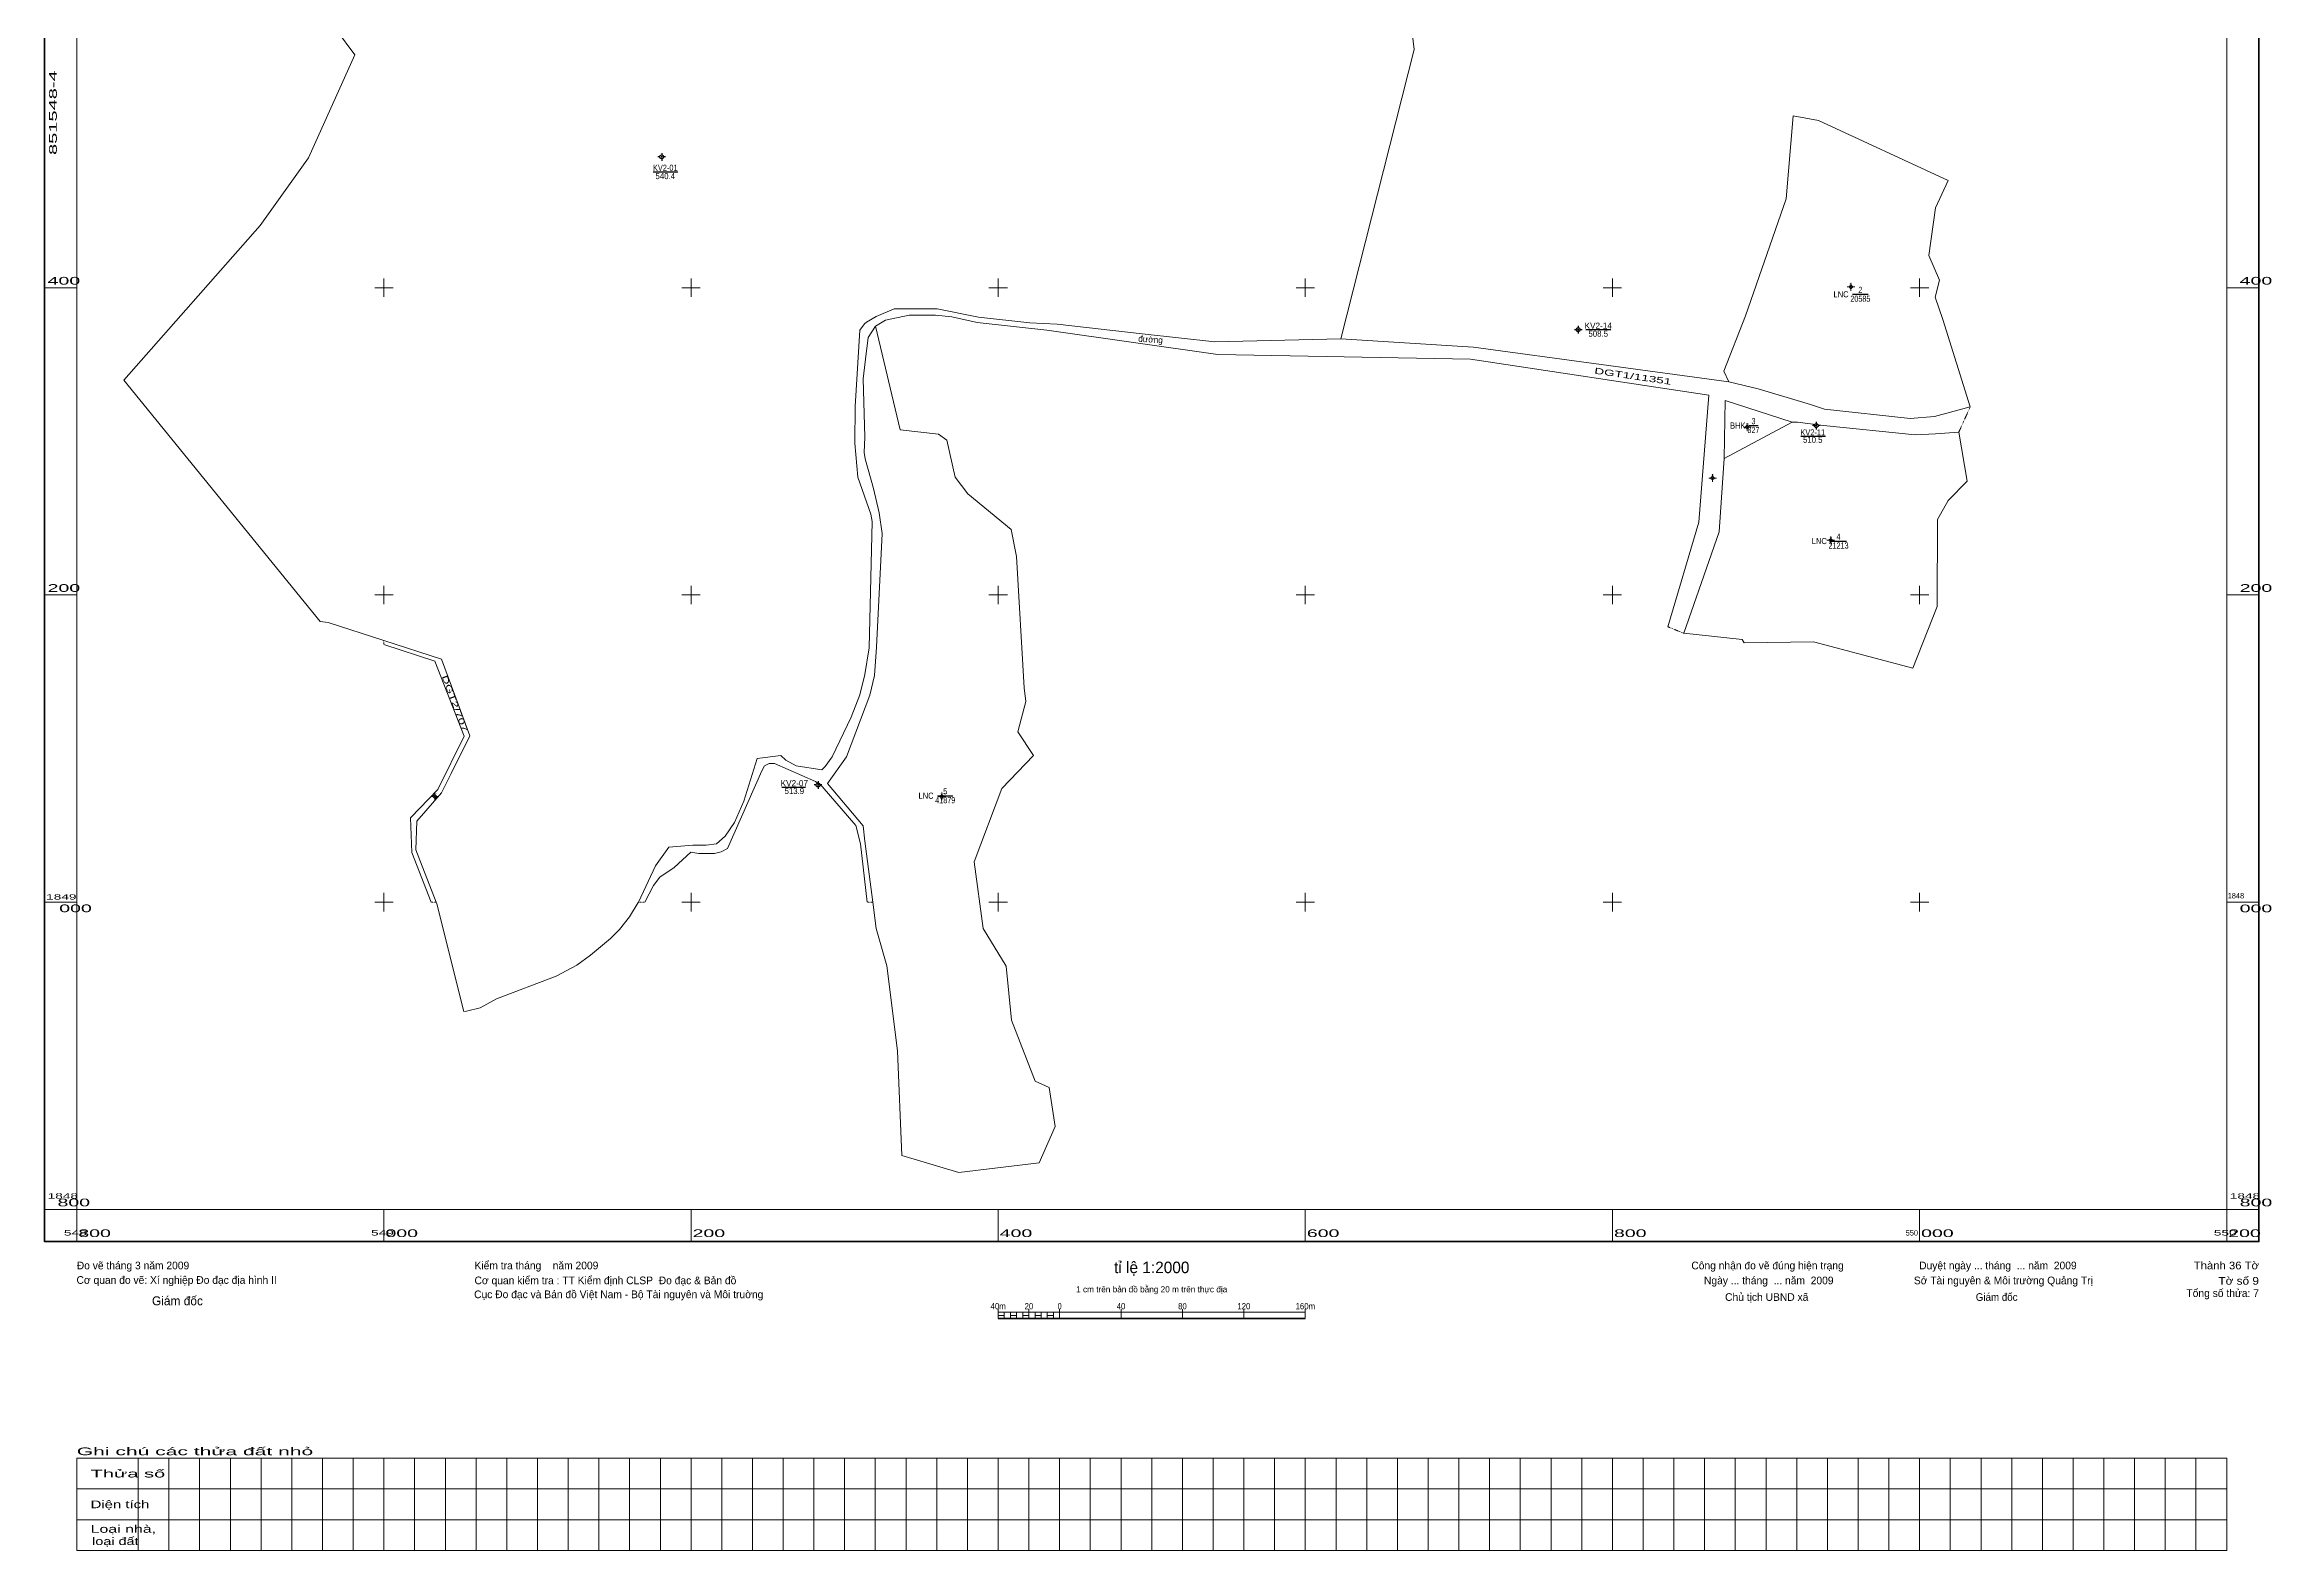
# Model space of a CAD drawing. Header units: metres. Extents: x 548779 to 550237, y 1848578 to 1850294.
# Drawn here: x 548779 to 550229, y 1848578 to 1849558 of the extents above; entities that cross this region are included whole.
import ezdxf
from ezdxf.enums import TextEntityAlignment as Align

# ---------------------------------------------------------------- set-up
doc = ezdxf.new("R2010")
doc.units = ezdxf.units.M
doc.header["$LTSCALE"] = 0.12
doc.linetypes.add('DOTTED', pattern=[1.5, 0.3, -1.2])
for name, color, linetype, lineweight in [('10', 7, 'Continuous', 13), ('11', 7, 'Continuous', 13), ('13', 7, 'Continuous', 25), ('23', 7, 'Continuous', 13), ('24', 7, 'DOTTED', 13), ('63', 7, 'Continuous', 13), ('9', 7, 'Continuous', 25)]:
    doc.layers.add(name, color=color, linetype=linetype, lineweight=lineweight)
doc.layers.add('15', color=7, linetype='Continuous')
doc.layers.add('28', color=7, linetype='Continuous')

msp = doc.modelspace()

# ---------------------------------------------------------------- hatches: boundary and pattern name
at = {"layer": '11'}
for points in [[(549955.6395, 1849400.51, 1), (549955.0395, 1849400.51, 1)], [(549888.0695, 1849309.29, 1), (549887.4695, 1849309.29, 1)], [(549865.4995, 1849276.1, 1), (549864.8995, 1849276.1, 1)], [(549942.4395, 1849235.56, 1), (549941.8395, 1849235.56, 1)], [(549033.4895, 1849068.79, 1), (549032.8895, 1849068.79, 1)], [(549363.6295, 1849068.81, 1), (549363.0295, 1849068.81, 1)]]:
    msp.add_hatch(color=256, dxfattribs=at).paths.add_polyline_path(points)
at = {"layer": '9'}
for points in [[(549181.1755, 1849485.148, 1), (549180.5755, 1849485.148, 1)], [(549777.9945, 1849372.654, 1), (549777.3945, 1849372.654, 1)], [(549933.0265, 1849310.201, 1), (549932.4265, 1849310.201, 1)], [(549283.0005, 1849076.272, 1), (549282.4005, 1849076.272, 1)]]:
    msp.add_hatch(color=256, dxfattribs=at).paths.add_polyline_path(points)

# ---------------------------------------------------------------- linework, layer by layer
at = {"layer": '10'}
for p, q in [((549872.49, 1849345.69), (549875.82, 1849338.76)), ((549872.72, 1849288.88), (549917.09, 1849312.43))]:
    msp.add_line(p, q, dxfattribs=at)
for points in [[(548830.73, 1849339.86), (548919.47, 1849440.55), (548950.98, 1849484.5), (548981.1, 1849551.62), (548969.06, 1849567.59), (549010.11, 1849652.4), (549025.77, 1849691.06), (549028.12, 1849709.26), (549025.27, 1849750.69), (549037.59, 1849798.37), (549037.05, 1849814.51), (549051.01, 1849837.05), (549058.67, 1849843.61), (549071.17, 1849849.64), (549098.73, 1849881.92), (549111.68, 1849967.46), (549134.75, 1850136.14)], [(549624.52, 1850129.83), (549637.01, 1849839.39), (549670.94, 1849555.07), (549623.05, 1849366.68)], [(549872.49, 1849345.69), (549886.75, 1849381.68), (549913.05, 1849457.88), (549917.77, 1849511.94), (549934.26, 1849508.9), (550018.56, 1849469.87), (550010.44, 1849451.99), (550006.07, 1849420.85), (550013.08, 1849404.99), (550010.25, 1849393.77), (550015.25, 1849379.18), (550033.04, 1849322.52)], [(549337.32, 1848835.06), (549374.44, 1848824.12), (549426.67, 1848830.29), (549437.11, 1848853.93), (549433.22, 1848879.38), (549424.19, 1848883.54), (549408.72, 1848923.27), (549405.28, 1848958.3), (549390.32, 1848982.87), (549384.3, 1849026.28), (549402.44, 1849073.91), (549423.08, 1849095.37), (549412.72, 1849110.97), (549417.92, 1849130.67), (549416.92, 1849139.56), (549411.85, 1849224.98), (549408.47, 1849242.5), (549380.28, 1849265.77), (549372.01, 1849276.68), (549366.65, 1849300.78), (549361.17, 1849304.62), (549336.11, 1849307.36), (549320.08, 1849374.92)], [(549000, 1849170.34), (548963.77, 1849182.04), (548958.59, 1849182.68), (548830.73, 1849339.86)], [(550025.5, 1849305.86), (550031.09, 1849274.13), (550018.57, 1849261.5), (550011.57, 1849249.07), (550011.56, 1849192.43), (549995.7, 1849152.3), (549930.93, 1849169.41), (549885.74, 1849168.76), (549884.45, 1849171.07), (549846.46, 1849175.04)], [(549165.7, 1849000), (549165.62, 1848999.82), (549159.86, 1848990.48), (549153.49, 1848982.14), (549147.45, 1848976.42), (549134.56, 1848965.46), (549125.67, 1848959.01), (549112.09, 1848951.72), (549073.38, 1848937.05), (549062.67, 1848931.27), (549053.81, 1848928.99), (549052.14, 1848928.78), (549034.46, 1848999), (549034.07, 1849000)], [(549318.3, 1849000), (549320.54, 1848982.92), (549327.46, 1848958.5), (549334.34, 1848903.32), (549337.32, 1848835.06)]]:
    msp.add_lwpolyline(points, dxfattribs=at)
at = {"layer": '11'}
for p, q in [((549954.09, 1849400.51), (549952.84, 1849400.51)), ((549955.34, 1849403.01), (549955.34, 1849401.76)), ((549955.34, 1849399.26), (549955.34, 1849398.01)), ((549957.84, 1849400.51), (549956.59, 1849400.51)), ((549887.77, 1849311.79), (549887.77, 1849310.54)), ((549886.52, 1849309.29), (549885.27, 1849309.29)), ((549887.77, 1849308.04), (549887.77, 1849306.79)), ((549890.27, 1849309.29), (549889.02, 1849309.29)), ((549863.95, 1849276.1), (549862.7, 1849276.1)), ((549865.2, 1849278.6), (549865.2, 1849277.35)), ((549865.2, 1849274.85), (549865.2, 1849273.6)), ((549867.7, 1849276.1), (549866.45, 1849276.1)), ((549942.14, 1849238.06), (549942.14, 1849236.81)), ((549940.89, 1849235.56), (549939.64, 1849235.56)), ((549942.14, 1849234.31), (549942.14, 1849233.06)), ((549944.64, 1849235.56), (549943.39, 1849235.56)), ((549031.94, 1849068.79), (549030.69, 1849068.79)), ((549033.19, 1849071.29), (549033.19, 1849070.04)), ((549033.19, 1849067.54), (549033.19, 1849066.29)), ((549035.69, 1849068.79), (549034.44, 1849068.79)), ((549362.08, 1849068.81), (549360.83, 1849068.81)), ((549363.33, 1849071.31), (549363.33, 1849070.06)), ((549363.33, 1849067.56), (549363.33, 1849066.31)), ((549365.83, 1849068.81), (549364.58, 1849068.81))]:
    msp.add_line(p, q, dxfattribs=at)
for points in [[(549955.34, 1849401.76), (549954.09, 1849400.51), (549955.34, 1849399.26), (549956.59, 1849400.51)], [(549887.77, 1849310.54), (549886.52, 1849309.29), (549887.77, 1849308.04), (549889.02, 1849309.29)], [(549865.2, 1849277.35), (549863.95, 1849276.1), (549865.2, 1849274.85), (549866.45, 1849276.1)], [(549942.14, 1849236.81), (549940.89, 1849235.56), (549942.14, 1849234.31), (549943.39, 1849235.56)], [(549033.19, 1849070.04), (549031.94, 1849068.79), (549033.19, 1849067.54), (549034.44, 1849068.79)], [(549363.33, 1849070.06), (549362.08, 1849068.81), (549363.33, 1849067.56), (549364.58, 1849068.81)]]:
    msp.add_lwpolyline(points, close=True, dxfattribs=at)
for centre in [(549955.3395, 1849400.51), (549887.7695, 1849309.29), (549865.1995, 1849276.1), (549942.1395, 1849235.56), (549033.1895, 1849068.79), (549363.3295, 1849068.81)]:
    msp.add_circle(centre, 0.3, dxfattribs=at)
at = {"layer": '13'}
for p, q in [((549956.37, 1849395.72), (549966.51, 1849395.72)), ((549888.78, 1849310.25), (549894.9, 1849310.25)), ((549942.2, 1849235.08), (549952.32, 1849235.08)), ((549360.52, 1849069.29), (549370.56, 1849069.29))]:
    msp.add_line(p, q, dxfattribs=at)
at = {"layer": '23'}
for p, q in [((549541.02, 1849364.65), (549493.77, 1849369.97)), ((549623.05, 1849366.68), (549541.02, 1849364.65)), ((549871.05, 1849263.37), (549872.72, 1849288.88)), ((549846.46, 1849175.04), (549856.24, 1849202.99))]:
    msp.add_line(p, q, dxfattribs=at)
for points in [[(549165.7, 1849000), (549176.86, 1849023.66), (549185.56, 1849035.84), (549201.1, 1849037.09), (549209.79, 1849037.01), (549216.64, 1849038.01), (549222.31, 1849042.86), (549228.2, 1849051.77), (549234.28, 1849065.81), (549243.11, 1849093.6), (549258.57, 1849095.37), (549261.78, 1849092.49), (549268.48, 1849088.78), (549285.08, 1849086.19), (549287.33, 1849088.28), (549291.9, 1849094.58), (549304.28, 1849120.47), (549309.88, 1849134.89), (549313.24, 1849148.13), (549315.98, 1849165.55), (549318.04, 1849247.75), (549317.01, 1849252.62), (549308.51, 1849276.7), (549306.68, 1849298.68), (549306.81, 1849322.6), (549310, 1849372.28), (549313.02, 1849376.4), (549314.32, 1849377.45), (549320.48, 1849381.24), (549332.18, 1849386.18), (549360.28, 1849386.28), (549387.28, 1849380.82), (549420.55, 1849377.17), (549438.45, 1849376.19), (549493.77, 1849369.97)], [(549320.08, 1849374.92), (549315.43, 1849367.51), (549313.54, 1849353.41), (549312.15, 1849340.69), (549313.21, 1849302.72), (549312.79, 1849292.74), (549313.45, 1849288.69), (549318.81, 1849269.34), (549322.58, 1849253.39), (549324.45, 1849239.93), (549320.77, 1849165.95), (549319.38, 1849147.49), (549316.42, 1849134.8), (549301.18, 1849094.69), (549288.92, 1849077.17), (549312, 1849049.7), (549313.09, 1849039.67), (549318.3, 1849000)], [(549320.08, 1849374.92), (549326.58, 1849378.94), (549341.94, 1849382.06), (549359.25, 1849382.11), (549369.74, 1849381.04), (549386.34, 1849377.33), (549431.59, 1849372.42), (549542.94, 1849356.4), (549707.62, 1849353.54), (549862.67, 1849329.94), (549856.31, 1849247.3), (549836.13, 1849179.23)], [(549875.82, 1849338.76), (549709.45, 1849361.22), (549623.05, 1849366.68)], [(549917.09, 1849312.43), (549873.5, 1849326.58), (549872.72, 1849288.88)], [(549875.82, 1849338.76), (549894.86, 1849334.18), (549928.94, 1849324.03)], [(549917.09, 1849312.43), (549920.54, 1849312.53), (549937.44, 1849310.35), (549997.22, 1849304.29), (550010.3, 1849304.86), (550025.5, 1849305.86)], [(550033.04, 1849322.52), (550009.65, 1849316.15), (549993.91, 1849314.77), (549938.08, 1849320.95), (549928.94, 1849324.03)], [(549871.05, 1849263.37), (549869.6, 1849241.17), (549856.24, 1849202.99)], [(549000, 1849170.34), (549037.58, 1849158.21), (549048.26, 1849128.97)], [(549000, 1849167.68), (549033.08, 1849156.78), (549052.28, 1849108.04), (549035.15, 1849073.28), (549017.33, 1849054.92), (549018.09, 1849032.31), (549030.76, 1849000)], [(549048.26, 1849128.97), (549055.84, 1849108.22), (549043.71, 1849083.86)], [(549034.07, 1849000), (549020.69, 1849034.04), (549021.49, 1849052.78), (549037.4, 1849071.19), (549043.71, 1849083.86)], [(549189.03, 1849022.54), (549199.91, 1849032.49), (549205.17, 1849031.78), (549215.24, 1849031.63), (549219.57, 1849032.76), (549223.64, 1849034.96), (549246.16, 1849085.58), (549247.93, 1849088.69), (549250.94, 1849090.19), (549254.34, 1849090.3), (549280.94, 1849078.45), (549285.41, 1849075.39), (549307.39, 1849049.87), (549310.44, 1849038.03), (549314.65, 1849000)], [(549169.97, 1849000), (549175.62, 1849010.83), (549179.62, 1849016.17), (549189.03, 1849022.54)]]:
    msp.add_lwpolyline(points, dxfattribs=at)
at = {"layer": '24'}
for p, q in [((550033.04, 1849322.52), (550025.5, 1849305.86)), ((549000, 1849167.68), (549000, 1849170.34)), ((549836.13, 1849179.23), (549846.46, 1849175.04)), ((549030.76, 1849000), (549034.07, 1849000)), ((549165.7, 1849000), (549169.97, 1849000)), ((549314.65, 1849000), (549318.3, 1849000))]:
    msp.add_line(p, q, dxfattribs=at)
at = {"layer": '63'}
for p, q in [((548800, 1849400), (548779, 1849400)), ((548994, 1849400), (549006, 1849400)), ((549000, 1849394), (549000, 1849406)), ((549194, 1849400), (549206, 1849400)), ((549200, 1849394), (549200, 1849406)), ((549394, 1849400), (549406, 1849400)), ((549400, 1849394), (549400, 1849406)), ((549594, 1849400), (549606, 1849400)), ((549600, 1849394), (549600, 1849406)), ((549794, 1849400), (549806, 1849400)), ((549800, 1849394), (549800, 1849406)), ((549994, 1849400), (550006, 1849400)), ((550000, 1849394), (550000, 1849406)), ((550200, 1849400), (550221, 1849400)), ((548800, 1849200), (548779, 1849200)), ((548994, 1849200), (549006, 1849200)), ((549000, 1849194), (549000, 1849206)), ((549194, 1849200), (549206, 1849200)), ((549200, 1849194), (549200, 1849206)), ((549394, 1849200), (549406, 1849200)), ((549400, 1849194), (549400, 1849206)), ((549594, 1849200), (549606, 1849200)), ((549600, 1849194), (549600, 1849206)), ((549794, 1849200), (549806, 1849200)), ((549800, 1849194), (549800, 1849206)), ((549994, 1849200), (550006, 1849200)), ((550000, 1849194), (550000, 1849206)), ((550200, 1849200), (550221, 1849200)), ((549000, 1848994), (549000, 1849006)), ((549200, 1848994), (549200, 1849006)), ((549400, 1848994), (549400, 1849006)), ((549600, 1848994), (549600, 1849006)), ((549800, 1848994), (549800, 1849006)), ((550000, 1848994), (550000, 1849006)), ((548800, 1849000), (548779, 1849000)), ((548994, 1849000), (549006, 1849000)), ((549194, 1849000), (549206, 1849000)), ((549394, 1849000), (549406, 1849000)), ((549594, 1849000), (549606, 1849000)), ((549794, 1849000), (549806, 1849000)), ((549994, 1849000), (550006, 1849000)), ((550200, 1849000), (550221, 1849000)), ((548800, 1848800), (548779, 1848800)), ((548800, 1848800), (548800, 1848779)), ((549000, 1848800), (549000, 1848779)), ((549200, 1848800), (549200, 1848779)), ((549400, 1848800), (549400, 1848779)), ((549600, 1848800), (549600, 1848779)), ((549800, 1848800), (549800, 1848779)), ((550000, 1848800), (550000, 1848779)), ((550200, 1848800), (550200, 1848779)), ((550200, 1848800), (550221, 1848800)), ((549400, 1848729), (549400, 1848735)), ((549400, 1848733), (549600, 1848733)), ((549404, 1848729), (549404, 1848733)), ((549408, 1848729), (549408, 1848733)), ((549412, 1848729), (549412, 1848733)), ((549416, 1848729), (549416, 1848733)), ((549420, 1848729), (549420, 1848735)), ((549420, 1848729), (549420, 1848733)), ((549424, 1848729), (549424, 1848733)), ((549428, 1848729), (549428, 1848733)), ((549432, 1848729), (549432, 1848733)), ((549436, 1848729), (549436, 1848733)), ((549440, 1848729), (549440, 1848735)), ((549480, 1848729), (549480, 1848735)), ((549520, 1848729), (549520, 1848735)), ((549560, 1848729), (549560, 1848735)), ((549600, 1848729), (549600, 1848735)), ((548840, 1848638), (548840, 1848578)), ((548860, 1848638), (548860, 1848578)), ((548880, 1848638), (548880, 1848578)), ((548900, 1848638), (548900, 1848578)), ((548920, 1848638), (548920, 1848578)), ((548940, 1848638), (548940, 1848578)), ((548960, 1848638), (548960, 1848578)), ((548980, 1848638), (548980, 1848578)), ((549000, 1848638), (549000, 1848578)), ((549020, 1848638), (549020, 1848578)), ((549040, 1848638), (549040, 1848578)), ((549060, 1848638), (549060, 1848578)), ((549080, 1848638), (549080, 1848578)), ((549100, 1848638), (549100, 1848578)), ((549120, 1848638), (549120, 1848578)), ((549140, 1848638), (549140, 1848578)), ((549160, 1848638), (549160, 1848578)), ((549180, 1848638), (549180, 1848578)), ((549200, 1848638), (549200, 1848578)), ((549220, 1848638), (549220, 1848578)), ((549240, 1848638), (549240, 1848578)), ((549260, 1848638), (549260, 1848578)), ((549280, 1848638), (549280, 1848578)), ((549300, 1848638), (549300, 1848578)), ((549320, 1848638), (549320, 1848578)), ((549340, 1848638), (549340, 1848578)), ((549360, 1848638), (549360, 1848578)), ((549380, 1848638), (549380, 1848578)), ((549400, 1848638), (549400, 1848578)), ((549420, 1848638), (549420, 1848578)), ((549440, 1848638), (549440, 1848578)), ((549460, 1848638), (549460, 1848578)), ((549480, 1848638), (549480, 1848578)), ((549500, 1848638), (549500, 1848578)), ((549520, 1848638), (549520, 1848578)), ((549540, 1848638), (549540, 1848578)), ((549560, 1848638), (549560, 1848578)), ((549580, 1848638), (549580, 1848578)), ((549600, 1848638), (549600, 1848578)), ((549620, 1848638), (549620, 1848578)), ((549640, 1848638), (549640, 1848578)), ((549660, 1848638), (549660, 1848578)), ((549680, 1848638), (549680, 1848578)), ((549700, 1848638), (549700, 1848578)), ((549720, 1848638), (549720, 1848578)), ((549740, 1848638), (549740, 1848578)), ((549760, 1848638), (549760, 1848578)), ((549780, 1848638), (549780, 1848578)), ((549800, 1848638), (549800, 1848578)), ((549820, 1848638), (549820, 1848578)), ((549840, 1848638), (549840, 1848578)), ((549860, 1848638), (549860, 1848578)), ((549880, 1848638), (549880, 1848578)), ((549900, 1848638), (549900, 1848578)), ((549920, 1848638), (549920, 1848578)), ((549940, 1848638), (549940, 1848578)), ((549960, 1848638), (549960, 1848578)), ((549980, 1848638), (549980, 1848578)), ((550000, 1848638), (550000, 1848578)), ((550020, 1848638), (550020, 1848578)), ((550040, 1848638), (550040, 1848578)), ((550060, 1848638), (550060, 1848578)), ((550080, 1848638), (550080, 1848578)), ((550100, 1848638), (550100, 1848578)), ((550120, 1848638), (550120, 1848578)), ((550140, 1848638), (550140, 1848578)), ((550160, 1848638), (550160, 1848578)), ((550180, 1848638), (550180, 1848578)), ((548800, 1848618), (550200, 1848618)), ((548800, 1848598), (550200, 1848598))]:
    msp.add_line(p, q, dxfattribs=at)
at = {"layer": '63', "lineweight": 53}
msp.add_line((549400, 1848729), (549600, 1848729), dxfattribs=at)
at = {"layer": '63', "lineweight": 106}
msp.add_lwpolyline([(548779, 1850221), (550221, 1850221), (550221, 1848779), (548779, 1848779)], close=True, dxfattribs=at)
at = {"layer": '63'}
for points in [[(548800, 1850200), (550200, 1850200), (550200, 1848800), (548800, 1848800)], [(549400, 1848729), (549400, 1848731), (549404, 1848731), (549404, 1848729)], [(549408, 1848729), (549408, 1848731), (549412, 1848731), (549412, 1848729)], [(549416, 1848729), (549416, 1848731), (549420, 1848731), (549420, 1848729)], [(549424, 1848729), (549424, 1848731), (549428, 1848731), (549428, 1848729)], [(549432, 1848729), (549432, 1848731), (549436, 1848731), (549436, 1848729)], [(548800, 1848638), (550200, 1848638), (550200, 1848578), (548800, 1848578)]]:
    msp.add_lwpolyline(points, close=True, dxfattribs=at)
at = {"layer": '9'}
for p, q in [((549179.63, 1849485.15), (549178.38, 1849485.15)), ((549180.88, 1849487.65), (549180.88, 1849486.4)), ((549183.38, 1849485.15), (549182.13, 1849485.15)), ((549175.26, 1849475.33), (549191.39, 1849475.33)), ((549180.88, 1849483.9), (549180.88, 1849482.65)), ((549776.44, 1849372.65), (549775.19, 1849372.65)), ((549777.69, 1849375.15), (549777.69, 1849373.9)), ((549777.69, 1849371.4), (549777.69, 1849370.15)), ((549780.19, 1849372.65), (549778.94, 1849372.65)), ((549782.62, 1849372.71), (549798.86, 1849372.71)), ((549932.73, 1849312.7), (549932.73, 1849311.45)), ((549922.6, 1849303.3), (549938.7, 1849303.3)), ((549931.48, 1849310.2), (549930.23, 1849310.2)), ((549932.73, 1849308.95), (549932.73, 1849307.7)), ((549935.23, 1849310.2), (549933.98, 1849310.2)), ((549282.7, 1849078.77), (549282.7, 1849077.52)), ((549259.13, 1849074.87), (549274.49, 1849074.87)), ((549281.45, 1849076.27), (549280.2, 1849076.27)), ((549282.7, 1849075.02), (549282.7, 1849073.77)), ((549285.2, 1849076.27), (549283.95, 1849076.27))]:
    msp.add_line(p, q, dxfattribs=at)
for centre, radius in [((549180.8755, 1849485.148), 1.25), ((549180.8755, 1849485.148), 0.3), ((549777.6945, 1849372.654), 1.25), ((549777.6945, 1849372.654), 0.3), ((549932.7265, 1849310.201), 1.25), ((549932.7265, 1849310.201), 0.3), ((549282.7005, 1849076.272), 1.25), ((549282.7005, 1849076.272), 0.3)]:
    msp.add_circle(centre, radius, dxfattribs=at)

# ---------------------------------------------------------------- texts
at = {"layer": '13', "width": 0.8}
for s, p in [('LNC ', (549955.1, 1849393.72)), ('BHK ', (549888.01, 1849308.25)), ('LNC ', (549940.94, 1849233.08)), ('LNC ', (549359.26, 1849067.29))]:
    msp.add_text(s, height=4, dxfattribs=at).set_placement(p, align=Align.RIGHT)
at = {"layer": '13'}
for s, width, p in [('2', 0.85, (549961.44, 1849396.61)), ('20585', 0.85, (549961.44, 1849390.83)), ('3', 0.85, (549891.84, 1849311.14)), ('827', 0.85, (549891.84, 1849305.36)), ('4', 0.8, (549947.26, 1849235.97)), ('21213', 0.85, (549947.26, 1849230.19)), ('41879', 0.85, (549365.54, 1849064.4)), ('5', 0.85, (549365.54, 1849070.18))]:
    msp.add_text(s, height=4, dxfattribs=dict(at, width=width)).set_placement(p, align=Align.CENTER)
for s, height, rotation, width, p in [('DGT1/11351', 4, 351.685, 1.65, (549813.0108, 1849340.4078)), ('DGT2/707', 3.6, 290.63, 1.75, (549044.4615, 1849128.7242))]:
    msp.add_text(s, height=height, rotation=rotation, dxfattribs=dict(at, width=width)).set_placement(p, align=Align.CENTER)
at = {"layer": '15'}
for s, p in [('Hồ Pả Xuân', (549955.34, 1849402.52)), ('Thôn Mới', (549955.34, 1849402.16)), ('Thôn Mới', (549887.77, 1849310.94)), ('Thôn Mới', (549865.2, 1849277.75)), ('DGT', (549865.2, 1849278.47)), ('Hồ Pả Đăng', (549942.145, 1849237.57)), ('Thôn Mới', (549942.14, 1849237.21)), ('Thôn Xa Bai', (549033.185, 1849070.44)), ('DGT', (549033.19, 1849071.16)), ('7', (549033.19, 1849071.52)), ('Công Ty Cà Phê Thái Hoà', (549363.335, 1849070.82)), ('Thôn Xa Bai', (549363.325, 1849070.46))]:
    msp.add_text(s, height=0.3, dxfattribs=at).set_placement(p, align=Align.CENTER)
for s, width, p in [('LNC', 1.05, (549955.34, 1849402.88)), ('2', 0.8, (549955.34, 1849403.24)), ('UBND xã', 1.05, (549887.77, 1849311.3)), ('BHK', 1.05, (549887.77, 1849311.66)), ('3', 0.85, (549887.765, 1849312.02)), ('UBND xã', 1.05, (549865.2, 1849278.11)), ('6', 0.95, (549865.205, 1849278.83)), ('LNC', 1.05, (549942.14, 1849237.93)), ('4', 0.9, (549942.14, 1849238.29)), ('UBND xã', 1.05, (549033.19, 1849070.8)), ('LNC', 1.05, (549363.33, 1849071.18)), ('5', 0.9, (549363.33, 1849071.54))]:
    msp.add_text(s, height=0.3, dxfattribs=dict(at, width=width)).set_placement(p, align=Align.CENTER)
at = {"layer": '28'}
msp.add_text('đường', height=4, rotation=356.41, dxfattribs=at).set_placement((549499.1198, 1849364.3388), align=Align.CENTER)
at = {"layer": '63', "width": 1.95}
msp.add_text('851548-4', height=5, rotation=90, dxfattribs=at).set_placement((548787, 1849513.93), align=Align.CENTER)
at = {"layer": '63'}
for s, height, width, p in [('400', 5, 1.9, (548781, 1849402)), ('200', 5, 1.9, (548781, 1849202)), ('1848', 3.5, 0.95, (550200.62, 1849002.44)), ('1849', 3.5, 1.9, (548780.03, 1849001.68)), ('000', 5, 1.9, (548788.57, 1848993.49)), ('1848', 3.5, 1.9, (548781, 1848807)), ('1848', 3.5, 1.9, (550202, 1848807)), ('800', 5, 1.9, (548801, 1848782)), ('000', 5, 1.9, (549001, 1848782)), ('200', 5, 1.9, (549201, 1848782)), ('400', 5, 1.9, (549401, 1848782)), ('600', 5, 1.9, (549601, 1848782)), ('800', 5, 1.9, (549801, 1848782)), ('000', 5, 1.9, (550001, 1848782)), ('200', 5, 1.9, (550201, 1848782)), ('Giám đốc ', 5, 0.95, (550036.62, 1848740.46)), ('Ghi chú các thửa đất nhỏ', 5, 2.05, (548800, 1848640)), ('Thửa số', 5, 1.95, (548809, 1848625.5)), ('Diện tích', 5, 1.45, (548809, 1848605.5)), ('Loại nhà,', 5, 1.55, (548809, 1848589.5)), ('loại đất', 5, 1.4, (548810, 1848581.5))]:
    msp.add_text(s, height=height, dxfattribs=dict(at, width=width)).set_placement(p)
for s, height, width, p in [('400', 5, 1.9, (550229.64, 1849402)), ('200', 5, 1.9, (550229.64, 1849202)), ('000', 5, 1.9, (550229.64, 1848993.42)), ('800', 5, 1.9, (548808.64, 1848802)), ('800', 5, 1.9, (550229.64, 1848802)), ('548', 3.5, 1.9, (548806.45, 1848783)), ('549', 3.5, 1.9, (549006.45, 1848783)), ('550', 3.5, 0.95, (549999, 1848783)), ('550', 3.5, 1.9, (550206.45, 1848783)), ('Thành 36 Tờ', 5, 1.1, (550221, 1848761)), ('Tờ số 9', 5, 1.15, (550221, 1848751))]:
    msp.add_text(s, height=height, dxfattribs=dict(at, width=width)).set_placement(p, align=Align.RIGHT)
for s, height, p in [('Đo vẽ tháng 3 năm 2009', 5, (548800, 1848761)), ('Kiểm tra tháng    năm 2009', 5, (549059, 1848761)), ('Cơ quan đo vẽ: Xí nghiệp Đo đạc địa hình II', 5, (548799.83, 1848751.55)), ('Cục Đo đạc và Bản đồ Việt Nam - Bộ Tài nguyên và Môi truờng', 5, (549058.72, 1848742.22)), ('Cơ quan kiểm tra : TT Kiểm định CLSP  Đo đạc & Bản đồ', 5, (549059, 1848751.29)), ('Ngày ... tháng  ... năm  2009', 5, (549859.61, 1848751.26)), ('Chủ tịch UBND xã', 5, (549873.35, 1848740.46)), ('Sở Tài nguyên & Môi trường Quảng Trị', 5, (549996.29, 1848751.26)), (' Giám đốc', 5.8, (548846.81, 1848737.59))]:
    msp.add_text(s, height=height, dxfattribs=at).set_placement(p)
for s, height, p in [('tỉ lệ 1:2000', 7.5, (549500.005, 1848758.5)), ('Công nhận đo vẽ đúng hiện trạng', 5, (549901, 1848761)), ('Duyệt ngày ... tháng  ... năm  2009', 5, (550051, 1848761)), ('1 cm trên bản đồ bằng 20 m trên thực địa', 4, (549499.995, 1848746))]:
    msp.add_text(s, height=height, dxfattribs=at).set_placement(p, align=Align.CENTER)
msp.add_text('Tổng số thửa: 7', height=5, dxfattribs=at).set_placement((550221, 1848743), align=Align.RIGHT)
for s, width, p in [('40m', 0.95, (549400, 1848735)), ('20', 0.95, (549420, 1848735)), ('0', 0.9, (549440, 1848735)), ('40', 0.95, (549480, 1848735)), ('80', 0.95, (549520, 1848735)), ('120', 0.95, (549559.995, 1848735)), ('160m', 0.95, (549600.005, 1848735))]:
    msp.add_text(s, height=4, dxfattribs=dict(at, width=width)).set_placement(p, align=Align.CENTER)
at = {"layer": '9'}
for s, width, p in [('KV2-01', 0.9, (549183.21, 1849476.05)), ('540.4', 0.95, (549183.215, 1849470.65)), ('508.5', 0.95, (549790.75, 1849368.07)), ('KV2-11', 0.9, (549930.45, 1849303.78)), ('510.5', 0.95, (549930.45, 1849299)), ('513.9', 0.95, (549267.26, 1849070.36))]:
    msp.add_text(s, height=4, dxfattribs=dict(at, width=width)).set_placement(p, align=Align.CENTER)
for s, p in [('KV2-14', (549790.755, 1849373.24)), ('KV2-07', (549267.255, 1849075.44))]:
    msp.add_text(s, height=4, dxfattribs=at).set_placement(p, align=Align.CENTER)

doc.saveas('drawing.dxf')
